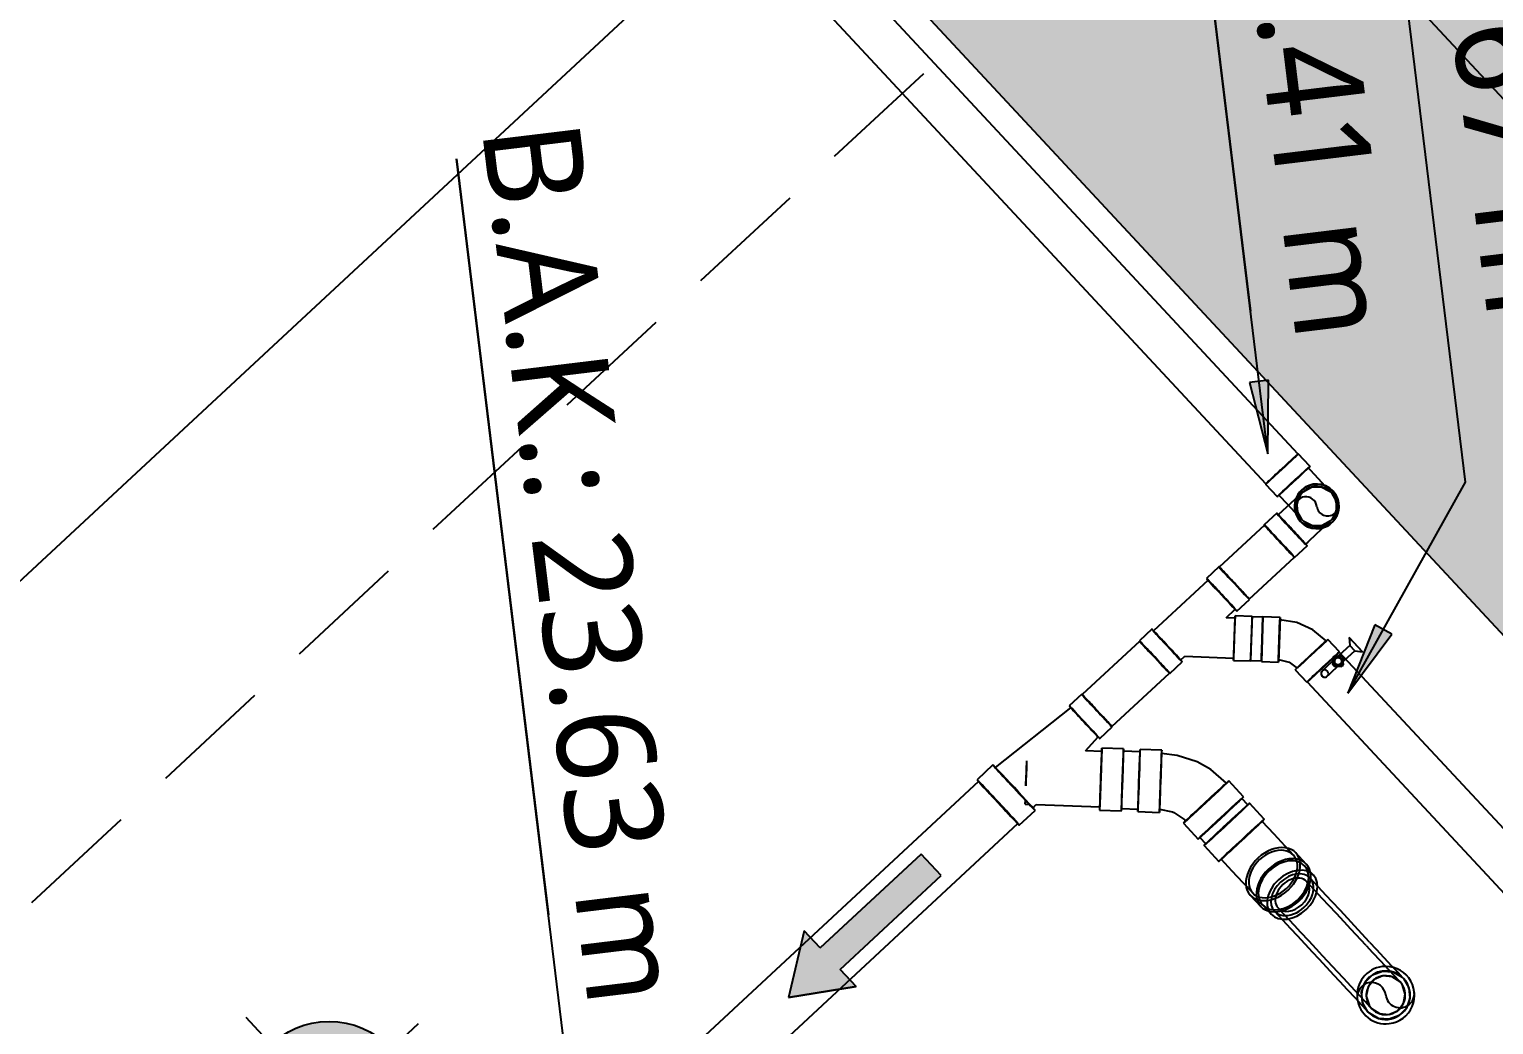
# Model space of a CAD drawing. Header units: inches. Extents: x 400392 to 401495, y 4543971 to 4544133.
# Drawn here: x 400513.003 to 400516.008, y 4544000.087 to 4544002.131 of the extents above; entities that cross this region are included whole.
import ezdxf

# ---------------------------------------------------------------- set-up
doc = ezdxf.new("R2010")
doc.units = ezdxf.units.IN
doc.header["$MEASUREMENT"] = 0
for name, pattern in [('AKS', [3, 2.5, -0.25, 0, -0.25]), ('CONTINU', [0]), ('HIDDEN', [0.375, 0.25, -0.125])]:
    doc.linetypes.add(name, pattern=pattern)
doc.layers.add('A-DETL-GENF', color=92, linetype='Continuous', lineweight=9)
for name, color, linetype in [('aks prota', 2, 'AKS'), ('kiriş prota', 6, 'Continuous'), ('kolon tarama prota', 252, 'Continuous'), ('perde prota', 1, 'Continuous'), ('st-s_level (kot)', 6, 'Continuous'), ('st-s_levelmark (kot işareti)', 4, 'Continuous')]:
    doc.layers.add(name, color=color, linetype=linetype)
doc.styles.add('OLCU', font='romanstw.shx')
doc.styles.add('Segoe UI Light_1', font='', dxfattribs={"height": 200})
doc.styles.get('Segoe UI Light_1').set_extended_font_data('Segoe UI Light')

# ---------------------------------------------------------------- blocks, each defined once
blk = doc.blocks.new('+24.06 mekanik')
at = {"layer": 'kolon tarama prota'}
for points in [[(104333, 206191.1), (104223.4, 206295.4), (104200.2, 206263.4)], [(103824.9, 206087.7), (103674.9, 206107.4), (103674.9, 206067.9)], [(104814.8, 204976.2), (104682.9, 205025), (104721.7, 205053.2), (104555.4, 205282.1), (104604, 205317.4), (104770.3, 205088.5), (104809.1, 205116.7)]]:
    blk.add_hatch(color=253, dxfattribs=at).paths.add_polyline_path(points, flags=0)
at = {"layer": 'kolon tarama prota', "color": 253}
for p, q in [((104919.8, 206673), (104247, 206184.2)), ((104299.9, 206111.4), (104972.7, 206600.2)), ((103931.9, 206483.1), (101848.2, 206483.1)), ((104333, 206191.1), (103931.9, 206483.1)), ((104223.4, 206295.4), (104200.2, 206263.4)), ((104333, 206191.1), (104223.4, 206295.4)), ((104200.2, 206263.4), (104333, 206191.1)), ((104252.3, 206231.4), (104219.9, 206207.8)), ((104219.9, 206207.8), (104252.3, 206231.4)), ((104248.1, 206215.9), (104252.3, 206231.4)), ((104219.9, 206207.8), (104235.9, 206207.1)), ((104248.1, 206215.9), (104235.9, 206207.1)), ((104235.9, 206207.1), (104248.1, 206215.9)), ((104235.9, 206207.1), (104248.1, 206215.9)), ((104248.1, 206215.9), (104235.9, 206207.1)), ((104235.9, 206207.1), (104259.2, 206175.1)), ((104271.3, 206183.9), (104248.1, 206215.9)), ((103860.8, 206170.4), (103832.5, 206149.8)), ((104246.5, 206184.8), (104218.2, 206164.3)), ((104259.2, 206175.1), (104272.3, 206157)), ((104284.4, 206165.9), (104271.3, 206183.9)), ((104845.7, 206174.2), (104808.5, 206147.2)), ((104851.6, 206166.1), (104814.4, 206139.1)), ((103833, 206149.2), (102688, 205317.3)), ((104042.9, 206116.5), (104022.3, 206144.8)), ((103824.9, 206087.7), (103674.9, 206107.4)), ((103674.9, 206107.4), (103674.9, 206067.9)), ((104116.7, 206013.6), (104042.3, 206116.1)), ((104272, 206090.2), (104300.3, 206110.8)), ((101830.1, 206087.7), (103530, 206087.7)), ((103824.9, 206087.7), (101830.1, 206087.7)), ((102740.9, 205244.5), (103885.9, 206076.4)), ((103674.9, 206067.9), (103824.9, 206087.7)), ((103886.4, 206075.7), (103914.7, 206096.3)), ((103948.2, 206091), (103968.8, 206062.7)), ((104161.6, 206072), (104156.2, 206037.4)), ((104161.6, 206072), (104252.1, 206057.7)), ((104252.1, 206057.7), (104161.6, 206072)), ((104695.4, 206076.1), (104673.9, 206060.5)), ((104739.8, 206097.3), (104700.7, 206068.8)), ((104745.7, 206089.2), (104706.5, 206060.8)), ((104861.4, 206074.4), (104898.6, 206101.4)), ((104867.3, 206066.3), (104904.5, 206093.3)), ((103969.4, 206063.2), (104043.9, 205960.7)), ((104166.4, 206071.2), (104247.3, 206058.4)), ((104247.3, 206058.4), (104166.4, 206071.2)), ((104246.6, 206023.1), (104252.1, 206057.7)), ((104671.1, 206064.4), (104645.7, 206045.9)), ((104137.9, 205985.7), (104117.4, 206014)), ((104152.7, 206015.6), (104147.2, 205981)), ((104156.9, 206037.3), (104153.5, 206015.5)), ((104156.2, 206037.4), (104246.6, 206023.1)), ((104246.6, 206023.1), (104156.2, 206037.4)), ((104242.4, 206001.3), (104245.8, 206023.2)), ((104753.6, 205996), (104792.7, 206024.5)), ((104759.4, 205987.9), (104798.6, 206016.4)), ((104149.1, 205962.1), (104134, 205982.9)), ((104237.7, 205966.7), (104243.1, 206001.2)), ((104568.9, 205990.1), (104532.9, 205964)), ((104043.3, 205960.2), (104063.8, 205931.9)), ((104152, 205980.2), (104149.1, 205962.1)), ((104217.2, 205868.4), (104232.9, 205967.4)), ((104518.4, 205953.4), (104482.4, 205927.3)), ((104535.7, 205960.1), (104521.2, 205949.6)), ((104720.6, 205942.7), (104746, 205961.2)), ((104743.2, 205965.1), (104764.7, 205980.7)), ((104067.8, 205934.7), (104157.7, 205810.8)), ((104224, 205859), (104217.2, 205868.4)), ((104248.5, 205833.5), (104227.9, 205861.8)), ((104590.5, 205854.1), (104605.1, 205864.7)), ((104607.9, 205860.8), (104643.9, 205887)), ((104214, 205851.8), (104214, 205851.7)), ((104214.5, 205851.6), (104214.6, 205852.2)), ((104342.7, 205702.5), (104247.9, 205833.1)), ((104557.4, 205824.1), (104593.3, 205850.2)), ((104153.8, 205808), (104174.4, 205779.7)), ((104175, 205780.2), (104269.9, 205649.6)), ((104403.3, 205798.1), (104396.3, 205754.2)), ((104522.2, 205734.3), (104529.2, 205778.2)), ((104401, 205753.5), (104395.7, 205719.9)), ((104391, 205720.6), (104384, 205676.7)), ((104512.2, 205701.4), (104517.5, 205735)), ((104363.9, 205674.6), (104343.4, 205702.9)), ((104510, 205656.8), (104516.9, 205700.7)), ((104385.3, 205642.4), (104360, 205671.8)), ((104390.6, 205675.7), (104385.3, 205642.4)), ((104483, 205528.8), (104503.4, 205657.8)), ((104269.3, 205649.1), (104289.9, 205620.8)), ((104293.8, 205623.6), (104396.8, 205454.3)), ((104470.4, 205508.2), (104470.6, 205507.6)), ((104479.5, 205506.5), (104480.9, 205515.5)), ((104489.2, 205521.5), (104483, 205528.8)), ((104520.7, 205489.4), (104494.6, 205525.4)), ((104998.4, 204823.9), (104516.9, 205486.6)), ((104391.4, 205450.5), (104417.5, 205414.5)), ((104421.4, 205417.3), (104902.9, 204754.5)), ((104604, 205317.4), (104555.4, 205282.1)), ((104604, 205317.4), (104555.4, 205282.1)), ((104770.3, 205088.5), (104604, 205317.4)), ((104770.3, 205088.5), (104604, 205317.4)), ((104555.4, 205282.1), (104721.7, 205053.2)), ((104721.7, 205053.2), (104555.4, 205282.1)), ((104809.1, 205116.7), (104770.3, 205088.5)), ((104770.3, 205088.5), (104809.1, 205116.7)), ((104814.8, 204976.2), (104809.1, 205116.7)), ((104809.1, 205116.7), (104814.8, 204976.2)), ((104721.7, 205053.2), (104682.9, 205025)), ((104721.7, 205053.2), (104682.9, 205025)), ((104682.9, 205025), (104814.8, 204976.2)), ((104682.9, 205025), (104814.8, 204976.2)), ((103022.6, 204507.7), (104587.2, 204507.7)), ((105155.2, 204507.7), (103022.6, 204507.7))]:
    blk.add_line(p, q, dxfattribs=at)
at = {"layer": 'kolon tarama prota', "color": 253, "flags": 128}
for points in [[(104845.7, 206174.2), (104861.7, 206185.8), (104880.6, 206199.6), (104899.3, 206213.2), (104915.1, 206224.7), (104925.4, 206232.1), (104928.5, 206234.4)], [(104851.6, 206166.1), (104867.6, 206177.8), (104886.4, 206191.5), (104905.2, 206205.1), (104921, 206216.6), (104931.2, 206224), (104934.4, 206226.3)], [(104987.3, 206153.5), (104967.5, 206144.9), (104945.8, 206145.5), (104926.5, 206155.1), (104913, 206172.1), (104907.9, 206193.1), (104912.3, 206214.3), (104925.2, 206231.7), (104928.5, 206234.4)], [(104934.4, 206226.3), (104922, 206211.5), (104918, 206192.6), (104923.2, 206174), (104936.6, 206160.1), (104955, 206154.1), (104974, 206157.4), (104981.4, 206161.6)], [(104928.5, 206234.4), (104948.4, 206243.1), (104970, 206242.5), (104989.4, 206232.8), (105002.9, 206215.9), (105007.9, 206194.8), (105003.6, 206173.6), (104990.7, 206156.2), (104987.3, 206153.5)], [(104981.4, 206161.6), (104993.9, 206176.4), (104997.9, 206195.3), (104992.6, 206213.9), (104979.2, 206227.8), (104960.9, 206233.9), (104941.8, 206230.6), (104934.4, 206226.3)], [(103920.2, 206207.5), (103916.4, 206204.8), (103905.4, 206196.8), (103888.9, 206184.8), (103868.8, 206170.3), (103863.7, 206166.5)], [(103911.1, 206150.3), (103903.7, 206168.4), (103905.6, 206187.9), (103916.2, 206204.3), (103920.2, 206207.5)], [(103920.2, 206207.5), (103938.3, 206214.9), (103957.7, 206213.1), (103974.1, 206202.4), (103977.4, 206198.5)], [(103977.4, 206198.5), (103984.8, 206180.4), (103982.9, 206160.9), (103972.2, 206144.5), (103968.3, 206141.3)], [(103977.4, 206198.5), (103980.1, 206194.7), (103988.1, 206183.8), (104000.1, 206167.2), (104014.7, 206147.2), (104018.4, 206142)], [(104293.3, 206153.7), (104290.6, 206157.4), (104284.4, 206165.9)], [(103952.1, 206093.8), (103937.3, 206114.3), (103924.4, 206132), (103915.4, 206144.4), (103911.3, 206150.1), (103911.1, 206150.3)], [(103968.3, 206141.3), (103950.2, 206133.9), (103930.7, 206135.7), (103914.3, 206146.4), (103911.1, 206150.3)], [(103911.8, 206100.2), (103932.3, 206115.1), (103949.9, 206127.9), (103962.4, 206137), (103968.1, 206141.1), (103968.3, 206141.3)], [(104221, 206160.4), (104195, 206135.6), (104176.3, 206104.9), (104166.4, 206071.2)], [(104272.3, 206157), (104278.6, 206148.4), (104281.1, 206144.9)], [(104808.5, 206147.2), (104792.5, 206135.6), (104773.6, 206121.8), (104754.8, 206108.2), (104739.8, 206097.3)], [(104814.4, 206139.1), (104798.3, 206127.5), (104779.5, 206113.8), (104760.7, 206100.1), (104745.7, 206089.2)], [(104981.4, 206161.6), (104977.6, 206158.8), (104966.8, 206151), (104950.7, 206139.3), (104931.8, 206125.5), (104913, 206111.9), (104898.6, 206101.4)], [(104987.3, 206153.5), (104983.5, 206150.8), (104972.7, 206142.9), (104956.6, 206131.2), (104937.7, 206117.4), (104918.9, 206103.8), (104904.5, 206093.3)], [(104247.3, 206058.4), (104255.4, 206079.6), (104269.2, 206094.1)], [(104792.7, 206024.5), (104808.7, 206036.1), (104827.6, 206049.8), (104846.4, 206063.5), (104861.4, 206074.4)], [(104798.6, 206016.4), (104814.6, 206028), (104833.5, 206041.7), (104852.3, 206055.4), (104867.3, 206066.3)], [(104572.8, 205984.8), (104601.5, 206005.7), (104628.2, 206025), (104649.5, 206040.5)], [(104486.3, 205921.9), (104454.8, 205893.2), (104435.6, 205867.1)], [(104716.7, 205948.1), (104693.7, 205931.3), (104666.8, 205911.8), (104640, 205892.3)], [(104435.6, 205867.1), (104417.5, 205828.5), (104409.8, 205797.1)], [(104522.7, 205779.2), (104531.5, 205804.7), (104533.1, 205807.4)], [(104533.1, 205807.4), (104551, 205827.6), (104553.5, 205829.5)]]:
    blk.add_lwpolyline(points, dxfattribs=at)
at = {"layer": 'kolon tarama prota', "color": 253}
for centre, radius, start, end in [((104957.9, 206194), 59, 0, 180), ((104957.9, 206223.5), 29.5, 270, 90), ((104957.9, 206194), 50, 126, 306), ((104957.9, 206194), 50, 126, 306), ((104957.9, 206194), 50, 126, 306), ((104957.9, 206194), 40, 126, 306), ((104957.9, 206194), 40, 126, 306), ((104957.9, 206194), 40, 126, 306), ((104957.9, 206194), 50, 306, 126), ((104957.9, 206194), 50, 306, 126), ((104957.9, 206194), 50, 306, 126), ((104957.9, 206194), 40, 306, 126), ((104957.9, 206194), 40, 306, 126), ((104957.9, 206194), 40, 306, 126), ((103944.2, 206174.4), 45.8, 36, 216), ((103944.2, 206174.4), 45.8, 36, 216), ((103944.2, 206174.4), 45.8, 126, 306), ((103944.2, 206174.4), 45.8, 126, 306), ((103944.2, 206174.4), 45, 0, 180), ((103944.2, 206174.4), 41, 36, 216), ((103944.2, 206174.4), 41, 126, 306), ((103944.2, 206174.4), 45.8, 216, 36), ((103944.2, 206174.4), 45.8, 216, 36), ((103944.2, 206174.4), 41, 216, 36), ((103944.2, 206174.4), 45.8, 306, 126), ((103944.2, 206174.4), 45.8, 306, 126), ((103944.2, 206174.4), 41, 306, 126), ((103944.2, 206196.9), 22.5, 270, 90), ((104957.9, 206194), 59, 180, 0), ((104957.9, 206164.5), 29.5, 90, 270), ((103944.2, 206174.4), 45, 180, 0), ((103944.2, 206151.9), 22.5, 90, 270), ((104265.2, 206179.5), 12.8, 206.2428, 225.7572), ((104265.2, 206179.5), 12.8, 126, 135.7572), ((104265.2, 206179.5), 9.09, 126, 306), ((104265.2, 206179.5), 12.8, 116.2428, 126), ((104265.2, 206179.5), 7.5, 126, 216), ((104265.2, 206179.5), 7.5, 216, 306), ((104265.2, 206179.5), 9.09, 306, 126), ((104265.2, 206179.5), 7.5, 36, 126), ((104265.2, 206179.5), 7.5, 306, 36), ((104265.2, 206179.5), 12.8, 296.2428, 306), ((104265.2, 206179.5), 12.8, 306, 315.7572), ((104265.2, 206179.5), 12.8, 26.2428, 45.7572), ((104287.2, 206149.3), 7.5, 36, 216), ((104287.2, 206149.3), 7.5, 216, 36)]:
    blk.add_arc(centre, radius, start, end, dxfattribs=at)
for centre, major_axis, ratio, start_param, end_param in [((103887.8, 206133.4), (-26.9, 37), 0.009982, 4.712389, 7.853982), ((103887.8, 206133.4), (-24.1, 33.1), 0.009982, 4.712389, 7.853982), ((104245.1, 206127.2), (-26.9, 37), 0.011641, 6.271544, 9.413137), ((104245.1, 206127.2), (-26.9, 37), 0.011641, 3.129952, 6.271544), ((104273.4, 206147.8), (-26.9, 37), 0.011641, 6.271544, 9.413137), ((104273.4, 206147.8), (-26.9, 37), 0.011641, 3.129952, 6.271544), ((104273.4, 206147.8), (-26.5, 36.4), 0.01, 0, 1.570796), ((104273.4, 206147.8), (-26.5, 36.4), 0.01, 4.712389, 6.283185), ((103859.4, 206112.8), (-26.9, 37), 0.009982, 4.712389, 7.853982), ((103859.4, 206112.8), (-26.5, 36.4), 0.009982, 0, 1.570796), ((103859.4, 206112.8), (-26.5, 36.4), 0.009982, 4.712389, 6.283185), ((103887.8, 206133.4), (-24.1, 33.1), 0.009982, 1.570796, 4.712389), ((103887.8, 206133.4), (-26.9, 37), 0.009982, 1.570796, 4.712389), ((103985.3, 206117.9), (37, 26.9), 0.010033, 4.712389, 7.853982), ((103985.3, 206117.9), (33.1, 24.1), 0.010033, 4.712389, 7.853982), ((104245.1, 206127.2), (-24.1, 33.1), 0.011641, 6.271544, 9.413137), ((104245.1, 206127.2), (-24.1, 33.1), 0.011641, 3.129952, 6.271544), ((104273.4, 206147.8), (-26.5, 36.4), 0.01, 1.570796, 3.141593), ((104273.4, 206147.8), (-26.5, 36.4), 0.01, 3.141593, 4.712389), ((103859.4, 206112.8), (-26.9, 37), 0.009982, 1.570796, 4.712389), ((103859.4, 206112.8), (-26.5, 36.4), 0.009982, 1.570796, 3.141593), ((103859.4, 206112.8), (-26.5, 36.4), 0.009982, 3.141593, 4.712389), ((103985.3, 206117.9), (37, 26.9), 0.010033, 1.570796, 4.712389), ((103985.3, 206117.9), (33.1, 24.1), 0.010033, 1.570796, 4.712389), ((104005.8, 206089.6), (37, 26.9), 0.010033, 4.712389, 7.853982), ((104005.8, 206089.6), (36.4, 26.5), 0.010033, 0, 1.570796), ((104005.8, 206089.6), (36.4, 26.5), 0.010033, 4.712389, 6.283185), ((104005.8, 206089.6), (37, 26.9), 0.010033, 1.570796, 4.712389), ((104005.8, 206089.6), (36.4, 26.5), 0.010033, 1.570796, 3.141593), ((104005.8, 206089.6), (36.4, 26.5), 0.010033, 3.141593, 4.712389), ((104708.6, 206012.8), (-37.5, 51.6), 0.707107, 4.712389, 7.853982), ((104730, 206028.4), (-34.7, 47.7), 0.707107, 0, 1.570796), ((104730, 206028.4), (-34.7, 47.7), 0.707107, 4.712389, 6.283185), ((104730, 206028.4), (29.4, -40.5), 0.707107, 0, 3.141593), ((104683.1, 205994.3), (-37.5, 51.6), 0.707107, 4.712389, 7.853982), ((104683.1, 205994.3), (-33.6, 46.2), 0.707107, 4.712389, 7.853982), ((104708.6, 206012.8), (-34.7, 47.7), 0.707107, 0, 1.570796), ((104708.6, 206012.8), (-34.7, 47.7), 0.707107, 4.712389, 6.283185), ((104730, 206028.4), (29.4, -40.5), 0.707107, 3.141593, 6.283185), ((104730, 206028.4), (-23.5, 32.4), 0.707107, 0, 3.141593), ((104730, 206028.4), (-23.5, 32.4), 0.707107, 3.141593, 6.283185), ((104730, 206028.4), (-34.7, 47.7), 0.707107, 3.141593, 4.712389), ((104080.3, 205987.1), (37, 26.9), 0.010033, 0, 3.141593), ((104080.3, 205987.1), (37, 26.9), 0.010033, 3.141593, 6.283185), ((104080.3, 205987.1), (36.4, 26.5), 0.010033, 0, 1.570796), ((104080.3, 205987.1), (36.4, 26.5), 0.010033, 4.712389, 6.283185), ((104197.9, 206008.4), (-45.2, 7.2), 0.007094, 3.148687, 6.29028), ((104197.9, 206008.4), (-45.2, 7.2), 0.007094, 0.007095, 3.148687), ((104197.9, 206008.4), (-44.4, 7.1), 0.007149, 0, 1.570796), ((104197.9, 206008.4), (-44.4, 7.1), 0.007149, 4.712389, 6.283185), ((104201.4, 206030.2), (-44.4, 7.1), 0.007149, 4.712389, 6.283185), ((104201.4, 206030.2), (-44.4, 7.1), 0.007149, 0, 1.570796), ((104201.4, 206030.2), (-44.4, 7.1), 0.007149, 1.570796, 3.141593), ((104201.4, 206030.2), (-44.4, 7.1), 0.007149, 3.141593, 4.712389), ((104683.1, 205994.3), (-37.5, 51.6), 0.707107, 1.570796, 4.712389), ((104683.1, 205994.3), (-33.6, 46.2), 0.707107, 1.570796, 4.712389), ((104708.6, 206012.8), (-37.5, 51.6), 0.707107, 1.570796, 4.712389), ((104708.6, 206012.8), (-34.7, 47.7), 0.707107, 3.141593, 4.712389), ((104080.3, 205987.1), (36.4, 26.5), 0.010033, 1.570796, 3.141593), ((104080.3, 205987.1), (36.4, 26.5), 0.010033, 3.141593, 4.712389), ((104100.9, 205958.8), (37, 26.9), 0.010033, 0, 3.141593), ((104100.9, 205958.8), (37, 26.9), 0.010033, 3.141593, 6.283185), ((104100.9, 205958.8), (33.1, 24.1), 0.010033, 0, 3.141593), ((104100.9, 205958.8), (33.1, 24.1), 0.010033, 3.141593, 6.283185), ((104197.9, 206008.4), (-44.4, 7.1), 0.007149, 1.570796, 3.141593), ((104197.9, 206008.4), (-44.4, 7.1), 0.007149, 3.141593, 4.712389), ((104606.4, 205938.5), (-37.5, 51.6), 0.01, 4.712389, 7.853982), ((104606.4, 205938.5), (-33.6, 46.2), 0.01, 4.712389, 7.853982), ((104708.6, 206012.8), (-34.7, 47.7), 0.707107, 1.570796, 3.141593), ((104730, 206028.4), (-34.7, 47.7), 0.707107, 1.570796, 3.141593), ((104192.4, 205973.8), (-45.2, 7.2), 0.007094, 3.148687, 6.29028), ((104192.4, 205973.8), (-45.2, 7.2), 0.007094, 0.007095, 3.148687), ((104192.4, 205973.8), (-40.5, 6.4), 0.007094, 3.148687, 6.29028), ((104192.4, 205973.8), (-40.5, 6.4), 0.007094, 0.007095, 3.148687), ((104555.8, 205901.8), (-37.5, 51.6), 0.01, 0.004142, 3.145735), ((104555.8, 205901.8), (-37.5, 51.6), 0.01, 3.145735, 6.287327), ((104570.4, 205912.4), (-37.5, 51.6), 0.01, 4.712389, 7.853982), ((104570.4, 205912.4), (-34.7, 47.7), 0.01, 0, 1.570796), ((104570.4, 205912.4), (-34.7, 47.7), 0.01, 4.712389, 6.283185), ((104519.9, 205875.7), (-37.5, 51.6), 0.01, 0.004142, 3.145735), ((104519.9, 205875.7), (-37.5, 51.6), 0.01, 3.145735, 6.287327), ((104519.9, 205875.7), (-33.6, 46.2), 0.01, 0.004142, 3.145735), ((104519.9, 205875.7), (-33.6, 46.2), 0.01, 3.145735, 6.287327), ((104555.8, 205901.8), (-34.7, 47.7), 0.01, 0, 1.570796), ((104555.8, 205901.8), (-34.7, 47.7), 0.01, 4.712389, 6.283185), ((104606.4, 205938.5), (-33.6, 46.2), 0.01, 1.570796, 4.712389), ((104606.4, 205938.5), (-37.5, 51.6), 0.01, 1.570796, 4.712389), ((104555.8, 205901.8), (-34.7, 47.7), 0.01, 1.570796, 3.141593), ((104555.8, 205901.8), (-34.7, 47.7), 0.01, 3.141593, 4.712389), ((104570.4, 205912.4), (-37.5, 51.6), 0.01, 1.570796, 4.712389), ((104570.4, 205912.4), (-34.7, 47.7), 0.01, 1.570796, 3.141593), ((104570.4, 205912.4), (-34.7, 47.7), 0.01, 3.141593, 4.712389), ((104190.9, 205834.9), (37, 26.9), 0.010033, 0, 3.141593), ((104190.9, 205834.9), (37, 26.9), 0.010033, 3.141593, 6.283185), ((104190.9, 205834.9), (33.1, 24.1), 0.010033, 0, 3.141593), ((104190.9, 205834.9), (33.1, 24.1), 0.010033, 3.141593, 6.283185), ((104211.5, 205806.6), (37, 26.9), 0.010033, 0, 3.141593), ((104211.5, 205806.6), (37, 26.9), 0.010033, 3.141593, 6.283185), ((104211.5, 205806.6), (36.4, 26.5), 0.009999, 0, 1.570796), ((104211.5, 205806.6), (36.4, 26.5), 0.009999, 4.712389, 6.283185), ((104174.1, 205858), (-40.5, 6.4), 0.007094, 3.148687, 3.313339), ((104174.1, 205858), (-40.5, 6.4), 0.007094, 2.984036, 3.148687), ((104211.5, 205806.6), (36.4, 26.5), 0.009999, 1.570796, 3.141593), ((104211.5, 205806.6), (36.4, 26.5), 0.009999, 3.141593, 4.712389), ((104466.2, 205788.1), (-63, 10), 0.01, 6.279043, 9.420636), ((104466.2, 205788.1), (-63, 10), 0.01, 3.137451, 6.279043), ((104466.2, 205788.1), (-56.4, 8.9), 0.01, 6.279043, 9.420636), ((104466.2, 205788.1), (-56.4, 8.9), 0.01, 3.137451, 6.279043), ((104459.3, 205744.2), (-63, 10), 0.01, 6.279043, 9.420636), ((104459.3, 205744.2), (-63, 10), 0.01, 3.137451, 6.279043), ((104459.3, 205744.2), (-58.3, 9.2), 0.01, 4.712389, 6.283185), ((104459.3, 205744.2), (-58.3, 9.2), 0.01, 0, 1.570796), ((104459.3, 205744.2), (-58.3, 9.2), 0.01, 1.570796, 3.141593), ((104459.3, 205744.2), (-58.3, 9.2), 0.01, 3.141593, 4.712389), ((104454, 205710.7), (-63, 10), 0.009999, 3.145734, 6.287327), ((104454, 205710.7), (-63, 10), 0.009999, 0.004141, 3.145734), ((104454, 205710.7), (-58.3, 9.2), 0.01, 0, 1.570796), ((104454, 205710.7), (-58.3, 9.2), 0.01, 4.712389, 6.283185), ((104306.3, 205676), (37, 26.9), 0.009999, 6.279043, 9.420635), ((104306.3, 205676), (37, 26.9), 0.009999, 3.13745, 6.279043), ((104306.3, 205676), (36.4, 26.5), 0.009999, 0, 1.570796), ((104306.3, 205676), (36.4, 26.5), 0.009999, 4.712389, 6.283185), ((104454, 205710.7), (-58.3, 9.2), 0.01, 1.570796, 3.141593), ((104454, 205710.7), (-58.3, 9.2), 0.01, 3.141593, 4.712389), ((104306.3, 205676), (36.4, 26.5), 0.009999, 1.570796, 3.141593), ((104306.3, 205676), (36.4, 26.5), 0.009999, 3.141593, 4.712389), ((104326.9, 205647.7), (37, 26.9), 0.009999, 6.279043, 9.420635), ((104326.9, 205647.7), (37, 26.9), 0.009999, 3.13745, 6.279043), ((104447, 205666.8), (-63, 10), 0.009999, 3.145734, 6.287327), ((104447, 205666.8), (-63, 10), 0.009999, 0.004141, 3.145734), ((104447, 205666.8), (-56.4, 8.9), 0.009999, 3.145734, 6.287327), ((104447, 205666.8), (-56.4, 8.9), 0.009999, 0.004141, 3.145734), ((104443, 205487.9), (51.6, 37.5), 0.009999, 6.279043, 9.420635), ((104443, 205487.9), (51.6, 37.5), 0.009999, 3.13745, 6.279043), ((104423, 205515.4), (-56.4, 8.9), 0.009999, 4.371053, 5.308109), ((104423, 205515.4), (-56.4, 8.9), 0.009999, 0.983359, 1.920415), ((104423, 205515.4), (-56.4, 8.9), 0.009999, 3.145734, 3.71793), ((104423, 205515.4), (-56.4, 8.9), 0.009999, 2.573538, 3.145734), ((104469.1, 205452), (51.6, 37.5), 0.009999, 6.279043, 9.420635), ((104469.1, 205452), (51.6, 37.5), 0.009999, 3.13745, 6.279043), ((104469.1, 205452), (47.7, 34.7), 0.009999, 0, 1.570796), ((104469.1, 205452), (47.7, 34.7), 0.009999, 4.712389, 6.283185), ((104469.1, 205452), (47.7, 34.7), 0.009999, 1.570796, 3.141593), ((104469.1, 205452), (47.7, 34.7), 0.009999, 3.141593, 4.712389)]:
    blk.add_ellipse(centre, major_axis=major_axis, ratio=ratio, start_param=start_param, end_param=end_param, dxfattribs=at)
for points, knots in [([(104253.7, 206173.9), (104253.8, 206174.2), (104254, 206174.7), (104254.1, 206175.3), (104254.2, 206175.6), (104254.3, 206175.9), (104254.3, 206176.1), (104254.4, 206176.3), (104254.4, 206176.5), (104254.5, 206176.7), (104254.6, 206177), (104254.6, 206177.3), (104254.7, 206177.6), (104254.7, 206177.8), (104254.8, 206177.8), (104254.8, 206177.9), (104254.8, 206178), (104254.8, 206178.1), (104254.9, 206178.3), (104254.9, 206178.6), (104255, 206179), (104255.1, 206179.5), (104255.2, 206180.1), (104255.3, 206180.6), (104255.3, 206180.9), (104255.4, 206181.1), (104255.4, 206181.3), (104255.4, 206181.6), (104255.5, 206182.1), (104255.6, 206182.7), (104255.7, 206183.2), (104255.7, 206183.6), (104255.7, 206183.9), (104255.8, 206184.1), (104255.8, 206184.2), (104255.8, 206184.3), (104255.8, 206184.4), (104255.8, 206184.5), (104255.8, 206184.6), (104255.8, 206184.9), (104255.9, 206185.3), (104255.9, 206185.6), (104255.9, 206185.8), (104255.9, 206186), (104255.9, 206186.2), (104255.9, 206186.4), (104256, 206186.7), (104256, 206187), (104256, 206187.6), (104256, 206188.1), (104256, 206188.5)], [-1, -1, -1, -1, -0.875, -0.84375, -0.8125, -0.78125, -0.765625, -0.75, -0.734375, -0.71875, -0.6875, -0.65625, -0.640625, -0.632812, -0.628906, -0.625, -0.621094, -0.617188, -0.609375, -0.59375, -0.578125, -0.5625, -0.53125, -0.515625, -0.507812, -0.5, -0.492188, -0.484375, -0.46875, -0.4375, -0.421875, -0.40625, -0.390625, -0.382812, -0.378906, -0.375, -0.371094, -0.367188, -0.359375, -0.34375, -0.3125, -0.28125, -0.265625, -0.25, -0.234375, -0.21875, -0.1875, -0.15625, -0.125, 0, 0, 0, 0]), ([(104270.9, 206168), (104270.6, 206168.1), (104270.1, 206168.3), (104269.5, 206168.4), (104269.2, 206168.5), (104268.9, 206168.6), (104268.7, 206168.6), (104268.5, 206168.7), (104268.3, 206168.7), (104268.1, 206168.8), (104267.8, 206168.8), (104267.5, 206168.9), (104267.2, 206169), (104267, 206169), (104266.9, 206169), (104266.8, 206169.1), (104266.8, 206169.1), (104266.7, 206169.1), (104266.5, 206169.1), (104266.2, 206169.2), (104265.8, 206169.3), (104265.2, 206169.4), (104264.6, 206169.5), (104264.1, 206169.6), (104263.9, 206169.6), (104263.7, 206169.7), (104263.5, 206169.7), (104263.2, 206169.7), (104262.7, 206169.8), (104262.1, 206169.9), (104261.6, 206170), (104261.2, 206170), (104260.9, 206170), (104260.7, 206170.1), (104260.5, 206170.1), (104260.5, 206170.1), (104260.4, 206170.1), (104260.3, 206170.1), (104260.1, 206170.1), (104259.8, 206170.1), (104259.5, 206170.2), (104259.2, 206170.2), (104259, 206170.2), (104258.8, 206170.2), (104258.6, 206170.2), (104258.4, 206170.2), (104258.1, 206170.3), (104257.8, 206170.3), (104257.1, 206170.3), (104256.6, 206170.3), (104256.3, 206170.3)], [-1, -1, -1, -1, -0.875, -0.84375, -0.8125, -0.78125, -0.765625, -0.75, -0.734375, -0.71875, -0.6875, -0.65625, -0.640625, -0.632812, -0.628906, -0.625, -0.621094, -0.617188, -0.609375, -0.59375, -0.578125, -0.5625, -0.53125, -0.515625, -0.507812, -0.5, -0.492188, -0.484375, -0.46875, -0.4375, -0.421875, -0.40625, -0.390625, -0.382812, -0.378906, -0.375, -0.371094, -0.367188, -0.359375, -0.34375, -0.3125, -0.28125, -0.265625, -0.25, -0.234375, -0.21875, -0.1875, -0.15625, -0.125, 0, 0, 0, 0]), ([(104259.2, 206175.1), (104258.9, 206175.4), (104258.5, 206176.1), (104258.2, 206176.9), (104258, 206177.7), (104257.8, 206178.3), (104257.8, 206178.8), (104257.7, 206179.2), (104257.7, 206179.5), (104257.7, 206179.8), (104257.8, 206180.2), (104257.8, 206180.7), (104257.9, 206181.3), (104258, 206181.7), (104258.2, 206182), (104258.3, 206182.3), (104258.5, 206182.8), (104258.8, 206183.3), (104259.2, 206184), (104259.6, 206184.5), (104260.2, 206185.1), (104260.8, 206185.6), (104261.5, 206186), (104262.2, 206186.4), (104262.9, 206186.7), (104263.6, 206186.9), (104264.2, 206187), (104264.7, 206187), (104265.1, 206187), (104265.4, 206187), (104265.9, 206187), (104266.4, 206187), (104266.9, 206186.8), (104267.3, 206186.7), (104267.6, 206186.6), (104267.9, 206186.5), (104268.3, 206186.4), (104268.7, 206186.2), (104269.2, 206185.9), (104269.9, 206185.4), (104270.6, 206184.8), (104271.1, 206184.2), (104271.3, 206183.9)], [0, 0, 0, 0, 0.055556, 0.111111, 0.138889, 0.166667, 0.194444, 0.208333, 0.222222, 0.236111, 0.25, 0.277778, 0.305556, 0.319444, 0.333333, 0.347222, 0.361111, 0.388889, 0.416667, 0.444444, 0.472222, 0.5, 0.527778, 0.555556, 0.583333, 0.611111, 0.638889, 0.652778, 0.666667, 0.680556, 0.694444, 0.722222, 0.75, 0.763889, 0.777778, 0.791667, 0.805556, 0.833333, 0.861111, 0.888889, 0.944444, 1, 1, 1, 1]), ([(104271.3, 206183.9), (104271.5, 206183.6), (104271.9, 206183), (104272.3, 206182.1), (104272.5, 206181.4), (104272.6, 206180.8), (104272.7, 206180.3), (104272.7, 206179.9), (104272.7, 206179.6), (104272.7, 206179.3), (104272.7, 206178.9), (104272.7, 206178.3), (104272.5, 206177.8), (104272.4, 206177.4), (104272.3, 206177), (104272.2, 206176.7), (104272, 206176.3), (104271.7, 206175.7), (104271.3, 206175.1), (104270.8, 206174.5), (104270.3, 206174), (104269.6, 206173.5), (104269, 206173), (104268.3, 206172.7), (104267.6, 206172.4), (104266.8, 206172.2), (104266.2, 206172.1), (104265.8, 206172.1), (104265.4, 206172), (104265.1, 206172), (104264.6, 206172), (104264.1, 206172.1), (104263.5, 206172.2), (104263.1, 206172.3), (104262.8, 206172.4), (104262.6, 206172.5), (104262.2, 206172.7), (104261.7, 206172.9), (104261.2, 206173.2), (104260.6, 206173.6), (104259.9, 206174.2), (104259.4, 206174.8), (104259.2, 206175.1)], [0, 0, 0, 0, 0.055556, 0.111111, 0.138889, 0.166667, 0.194444, 0.208333, 0.222222, 0.236111, 0.25, 0.277778, 0.305556, 0.319444, 0.333333, 0.347222, 0.361111, 0.388889, 0.416667, 0.444444, 0.472222, 0.5, 0.527778, 0.555556, 0.583333, 0.611111, 0.638889, 0.652778, 0.666667, 0.680556, 0.694444, 0.722222, 0.75, 0.763889, 0.777778, 0.791667, 0.805556, 0.833333, 0.861111, 0.888889, 0.944444, 1, 1, 1, 1]), ([(104259.6, 206191.1), (104259.9, 206191), (104260.4, 206190.8), (104261, 206190.6), (104261.3, 206190.6), (104261.6, 206190.5), (104261.8, 206190.4), (104262, 206190.4), (104262.2, 206190.3), (104262.4, 206190.3), (104262.7, 206190.2), (104263, 206190.1), (104263.3, 206190.1), (104263.5, 206190), (104263.6, 206190), (104263.6, 206190), (104263.7, 206190), (104263.8, 206190), (104264, 206189.9), (104264.3, 206189.9), (104264.7, 206189.8), (104265.3, 206189.7), (104265.8, 206189.6), (104266.3, 206189.5), (104266.6, 206189.4), (104266.8, 206189.4), (104267, 206189.4), (104267.3, 206189.3), (104267.8, 206189.3), (104268.4, 206189.2), (104268.9, 206189.1), (104269.3, 206189.1), (104269.6, 206189), (104269.8, 206189), (104269.9, 206189), (104270, 206189), (104270.1, 206189), (104270.2, 206189), (104270.3, 206189), (104270.6, 206188.9), (104271, 206188.9), (104271.3, 206188.9), (104271.5, 206188.9), (104271.7, 206188.9), (104271.9, 206188.8), (104272.1, 206188.8), (104272.4, 206188.8), (104272.7, 206188.8), (104273.3, 206188.8), (104273.8, 206188.7), (104274.2, 206188.7)], [-1, -1, -1, -1, -0.875, -0.84375, -0.8125, -0.78125, -0.765625, -0.75, -0.734375, -0.71875, -0.6875, -0.65625, -0.640625, -0.632812, -0.628906, -0.625, -0.621094, -0.617188, -0.609375, -0.59375, -0.578125, -0.5625, -0.53125, -0.515625, -0.507812, -0.5, -0.492188, -0.484375, -0.46875, -0.4375, -0.421875, -0.40625, -0.390625, -0.382812, -0.378906, -0.375, -0.371094, -0.367188, -0.359375, -0.34375, -0.3125, -0.28125, -0.265625, -0.25, -0.234375, -0.21875, -0.1875, -0.15625, -0.125, 0, 0, 0, 0]), ([(104276.8, 206185.2), (104276.7, 206184.9), (104276.5, 206184.4), (104276.4, 206183.8), (104276.3, 206183.5), (104276.2, 206183.2), (104276.1, 206183), (104276.1, 206182.8), (104276, 206182.6), (104276, 206182.4), (104275.9, 206182.1), (104275.8, 206181.8), (104275.8, 206181.5), (104275.7, 206181.3), (104275.7, 206181.2), (104275.7, 206181.1), (104275.7, 206181.1), (104275.7, 206181), (104275.6, 206180.8), (104275.6, 206180.5), (104275.5, 206180.1), (104275.4, 206179.5), (104275.3, 206178.9), (104275.2, 206178.4), (104275.1, 206178.2), (104275.1, 206178), (104275.1, 206177.8), (104275, 206177.5), (104275, 206177), (104274.9, 206176.4), (104274.8, 206175.9), (104274.8, 206175.5), (104274.7, 206175.1), (104274.7, 206175), (104274.7, 206174.8), (104274.7, 206174.8), (104274.7, 206174.7), (104274.7, 206174.6), (104274.7, 206174.4), (104274.6, 206174.1), (104274.6, 206173.8), (104274.6, 206173.5), (104274.6, 206173.3), (104274.6, 206173.1), (104274.5, 206172.9), (104274.5, 206172.7), (104274.5, 206172.4), (104274.5, 206172.1), (104274.5, 206171.4), (104274.4, 206170.9), (104274.4, 206170.6)], [-1, -1, -1, -1, -0.875, -0.84375, -0.8125, -0.78125, -0.765625, -0.75, -0.734375, -0.71875, -0.6875, -0.65625, -0.640625, -0.632812, -0.628906, -0.625, -0.621094, -0.617188, -0.609375, -0.59375, -0.578125, -0.5625, -0.53125, -0.515625, -0.507812, -0.5, -0.492188, -0.484375, -0.46875, -0.4375, -0.421875, -0.40625, -0.390625, -0.382812, -0.378906, -0.375, -0.371094, -0.367188, -0.359375, -0.34375, -0.3125, -0.28125, -0.265625, -0.25, -0.234375, -0.21875, -0.1875, -0.15625, -0.125, 0, 0, 0, 0])]:
    blk.add_open_spline(points, degree=3, knots=knots, dxfattribs=at)
for points in [[(104256, 206188.5), (104256, 206185.9), (104255.5, 206180.9), (104254.4, 206176.1), (104253.7, 206173.9)], [(104256.3, 206170.3), (104258.8, 206170.3), (104263.9, 206169.8), (104268.6, 206168.7), (104270.9, 206168)], [(104274.2, 206188.7), (104271.6, 206188.8), (104266.6, 206189.3), (104261.8, 206190.4), (104259.6, 206191.1)], [(104274.4, 206170.6), (104274.5, 206173.1), (104275, 206178.2), (104276.1, 206182.9), (104276.8, 206185.2)]]:
    blk.add_open_spline(points, degree=3, dxfattribs=at)
at = {"layer": 'kolon tarama prota', "color": 253, "style": 'Segoe UI Light_1'}
for s, p in [('B.A.K.: 23.67 m', (101786.5, 206569)), ('B.A.K.: 24.41 m', (101785.1, 206173.6)), ('B.A.K.: 23.63 m', (102967.3, 204566.4))]:
    blk.add_text(s, height=200, dxfattribs=at).set_placement(p)
blk = doc.blocks.new('PLAN_KOT')
at = {"layer": 'st-s_levelmark (kot işareti)'}
h = blk.add_hatch(color=256, dxfattribs=at)
h.paths.add_polyline_path([(0, 17.5, 0.414214), (-17.5, 0), (0, 0)])
h.paths.add_polyline_path([(17.5, 0), (0, 0), (0, -17.5, 0.414214)])
for p, q in [((0, 25), (0, -25)), ((105, 0), (-25, 0))]:
    blk.add_line(p, q, dxfattribs=at)
blk.add_circle((0, 0), 17.5, dxfattribs=at)
at = {"layer": 'st-s_level (kot)', "color": 6, "style": 'OLCU', "width": 0.8}
for tag, p in [('KOT', (22.67, 9.78)), ('DÖŞEME_KALINLIĞI', (22.67, -27.63))]:
    blk.add_attdef(tag, p, '', height=20, dxfattribs=at)
blk = doc.blocks.new('A$C1a5ef8c2')
at = {"layer": 'kolon tarama prota'}
h = blk.add_hatch(color=256, dxfattribs=at)
h.dxf.hatch_style = 1
h.paths.add_polyline_path([(127.0631, 25.6442), (108.6174, 45.4774), (108.9103, 45.7498), (108.2293, 46.4821), (107.9364, 46.2097), (103.033, 51.4819), (103.3259, 51.7544), (102.6449, 52.4866), (102.352, 52.2142), (93.2184, 62.0348), (93.5261, 59.5015), (125.1475, 25.5014), (106.9142, 8.5438), (98.8451, 17.22), (97.527, 15.9941), (98.208, 15.2619), (98.4277, 15.4662), (106.6331, 6.6436), (108.8622, 8.7167), (109.1346, 8.4238), (109.8668, 9.1048), (109.5958, 9.3962), (113.8795, 13.3802), (114.1505, 13.0888), (114.8828, 13.7698), (114.6104, 14.0627)])
at = {"layer": 'aks prota', "ltscale": 10}
for p in [(133.1677, 17.9791), (133.1677, 17.9791), (133.1677, 17.9791), (131.311, 19.9755), (133.1677, 17.9791)]:
    blk.add_line(p, (20.1721, 139.4748), dxfattribs=at)
at = {"layer": 'kiriş prota'}
blk.add_lwpolyline([(122.0647, 22.6343), (119.8854, 24.9775), (122.9682, 27.8446)], dxfattribs=at)
at = {"layer": 'kiriş prota', "linetype": 'HIDDEN'}
blk.add_lwpolyline([(122.4308, 22.9748), (120.592, 24.9519), (123.3087, 27.4785)], dxfattribs=at)
at = {"layer": 'perde prota'}
blk.add_lwpolyline([(127.0631, 25.6442), (114.6104, 14.0627), (114.8828, 13.7698), (114.1505, 13.0888), (113.8795, 13.3802), (109.5958, 9.3962), (109.8668, 9.1048), (109.1346, 8.4238), (108.8622, 8.7167), (106.6331, 6.6436), (98.4277, 15.4662), (98.208, 15.2619), (97.527, 15.9941), (98.8451, 17.22), (106.9142, 8.5438), (125.1475, 25.5014), (93.5261, 59.5015), (93.2184, 62.0348), (102.352, 52.2142)], dxfattribs=at)
at = {"layer": 'A-DETL-GENF', "xscale": 0.001000000000024428, "yscale": 0.001000000000024428, "zscale": 0.001000000000024428, "rotation": 276.923993958082}
blk.add_blockref('+24.06 mekanik', (-93.1485, 104.8627), dxfattribs=at)
at = {"layer": 'st-s_level (kot)', "linetype": 'CONTINU', "ltscale": 0.1, "xscale": 0.01000000000024428, "yscale": 0.01000000000024428, "zscale": 0.01000000000024428, "rotation": 312.9239939580838}
blk.add_blockref('PLAN_KOT', (122.0257, 25.2984), dxfattribs=at).add_auto_attribs({'KOT': '+23.56', 'DÖŞEME_KALINLIĞI': 'd=50'})
at = {"layer": 'st-s_level (kot)', "color": 6, "style": 'OLCU', "width": 0.8}
for tag, p, rotation in [('D=60', (41.417, 99.58), 312.924), ('D=60', (34.9138, 96.8807), 312.924), ('D=60', (41.724, 89.5581), 312.924), ('D=60', (74.0724, 82.3654), 276.924), ('D=90', (58.4517, 80.8935), 312.924), ('D=60', (82.07, 73.7683), 276.924), ('D=60', (66.1695, 72.6971), 312.924), ('D=60', (59.5286, 70.1463), 312.924), ('D=60', (74.283, 63.9141), 312.924), ('D=60', (67.5232, 61.5504), 312.924), ('D=60', (81.9052, 55.7777), 312.924), ('D=60', (75.5177, 52.9544), 312.924), ('D=60', (83.5123, 44.3585), 312.924), ('D=60', (93.8675, 42.9534), 312.924), ('D=60', (102.2344, 34.1872), 312.924), ('D=60', (95.2184, 31.8097), 312.924), ('D=60', (99.2876, 27.6643), 312.924), ('+22.51', (112.2287, 23.9348), 312.924), ('+20.81', (108.552, 21.4997), 312.924), ('D=80', (97.1167, 17.5258), 312.924)]:
    blk.add_attdef(tag, p, '', height=0.2, rotation=rotation, dxfattribs=at)

msp = doc.modelspace()

# ---------------------------------------------------------------- hatches: boundary and pattern name
at = {"layer": 'kolon tarama prota'}
h = msp.add_hatch(color=256, dxfattribs=at)
h.dxf.hatch_style = 1
h.paths.add_polyline_path([(400518.6554, 4544000.2644), (400500.2097, 4544020.0976), (400500.5026, 4544020.37), (400499.8216, 4544021.1022), (400499.5287, 4544020.8298), (400494.6253, 4544026.1021), (400494.9182, 4544026.3745), (400494.2372, 4544027.1067), (400493.9443, 4544026.8343), (400484.8107, 4544036.655), (400485.1184, 4544034.1216), (400516.7398, 4544000.1215), (400498.5065, 4543983.1639), (400490.4374, 4543991.8401), (400489.1193, 4543990.6142), (400489.8003, 4543989.882), (400490.02, 4543990.0863), (400498.2254, 4543981.2637), (400500.4545, 4543983.3368), (400500.7269, 4543983.0439), (400501.4591, 4543983.7249), (400501.1881, 4543984.0164), (400505.4718, 4543988.0004), (400505.7428, 4543987.7089), (400506.4751, 4543988.39), (400506.2027, 4543988.6829)])

# ---------------------------------------------------------------- linework, layer by layer
at = {"layer": 'aks prota', "ltscale": 10}
for p in [(400524.76, 4543992.5993), (400524.76, 4543992.5993), (400524.76, 4543992.5993), (400522.9033, 4543994.5957), (400524.76, 4543992.5993)]:
    msp.add_line(p, (400411.7644, 4544114.0949), dxfattribs=at)
at = {"layer": 'kiriş prota'}
msp.add_lwpolyline([(400513.657, 4543997.2544), (400511.4777, 4543999.5976), (400514.5605, 4544002.4648)], dxfattribs=at)
at = {"layer": 'kiriş prota', "linetype": 'HIDDEN'}
msp.add_lwpolyline([(400514.0231, 4543997.5949), (400512.1843, 4543999.572), (400514.901, 4544002.0986)], dxfattribs=at)
at = {"layer": 'perde prota'}
msp.add_lwpolyline([(400518.6554, 4544000.2644), (400506.2027, 4543988.6829), (400506.4751, 4543988.39), (400505.7428, 4543987.7089), (400505.4718, 4543988.0004), (400501.1881, 4543984.0164), (400501.4591, 4543983.7249), (400500.7269, 4543983.0439), (400500.4545, 4543983.3368), (400498.2254, 4543981.2637), (400490.02, 4543990.0863), (400489.8003, 4543989.882), (400489.1193, 4543990.6142), (400490.4374, 4543991.8401), (400498.5065, 4543983.1639), (400516.7398, 4544000.1215), (400485.1184, 4544034.1216), (400484.8107, 4544036.655), (400493.9443, 4544026.8343)], dxfattribs=at)

# ---------------------------------------------------------------- block references
msp.add_blockref('A$C1a5ef8c2', (400391.5923, 4543974.6201))
at = {"layer": 'A-DETL-GENF', "xscale": 0.001000000000024428, "yscale": 0.001000000000024428, "zscale": 0.001000000000024428, "rotation": 276.923993958082}
msp.add_blockref('+24.06 mekanik', (400298.4438, 4544079.4828), dxfattribs=at)
at = {"layer": 'st-s_level (kot)', "linetype": 'CONTINU', "ltscale": 0.1, "xscale": 0.01000000000024428, "yscale": 0.01000000000024428, "zscale": 0.01000000000024428, "rotation": 312.9239939580838}
msp.add_blockref('PLAN_KOT', (400513.618, 4543999.9186), dxfattribs=at).add_auto_attribs({'KOT': '+23.56', 'DÖŞEME_KALINLIĞI': 'd=50'})

doc.saveas('drawing.dxf')
